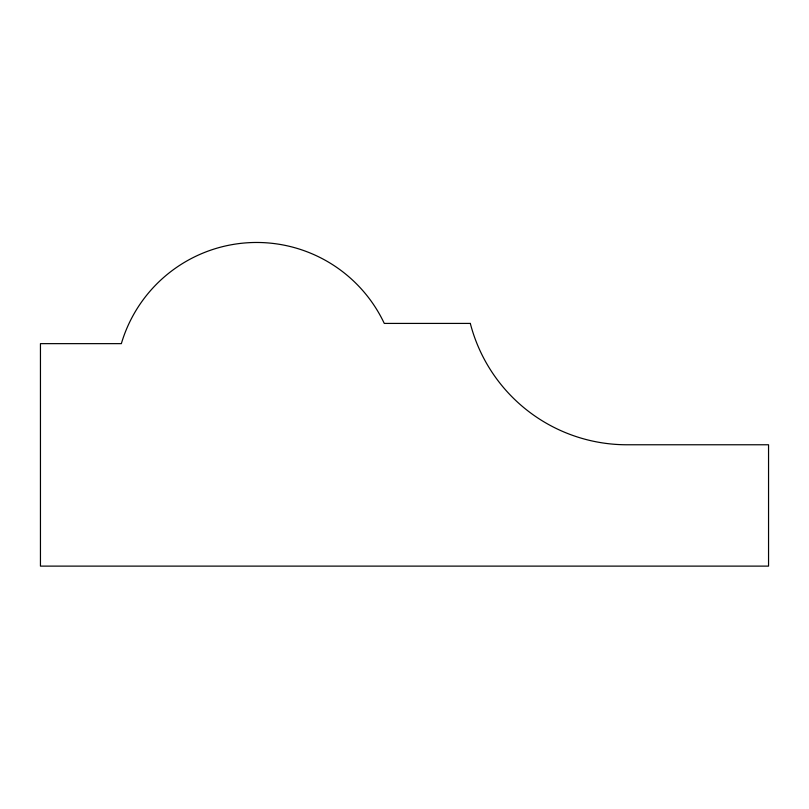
<?xml version="1.0" encoding="UTF-8"?>
<svg xmlns="http://www.w3.org/2000/svg" width="809" height="809" viewBox="0 0 809 809"><rect width="100%" height="100%" fill="white"/><g stroke="black" fill="none" stroke-linecap="round" stroke-linejoin="round"><path stroke-width="1.21" d="M470.312 323.418L384.275 323.418A141.069 141.069 0 0 0 121.35 343.643L40.45 343.643L40.45 566.118L768.55 566.118L768.55 444.768L626.975 444.768A161.8 161.8 0 0 1 470.312 323.418"/></g></svg>
